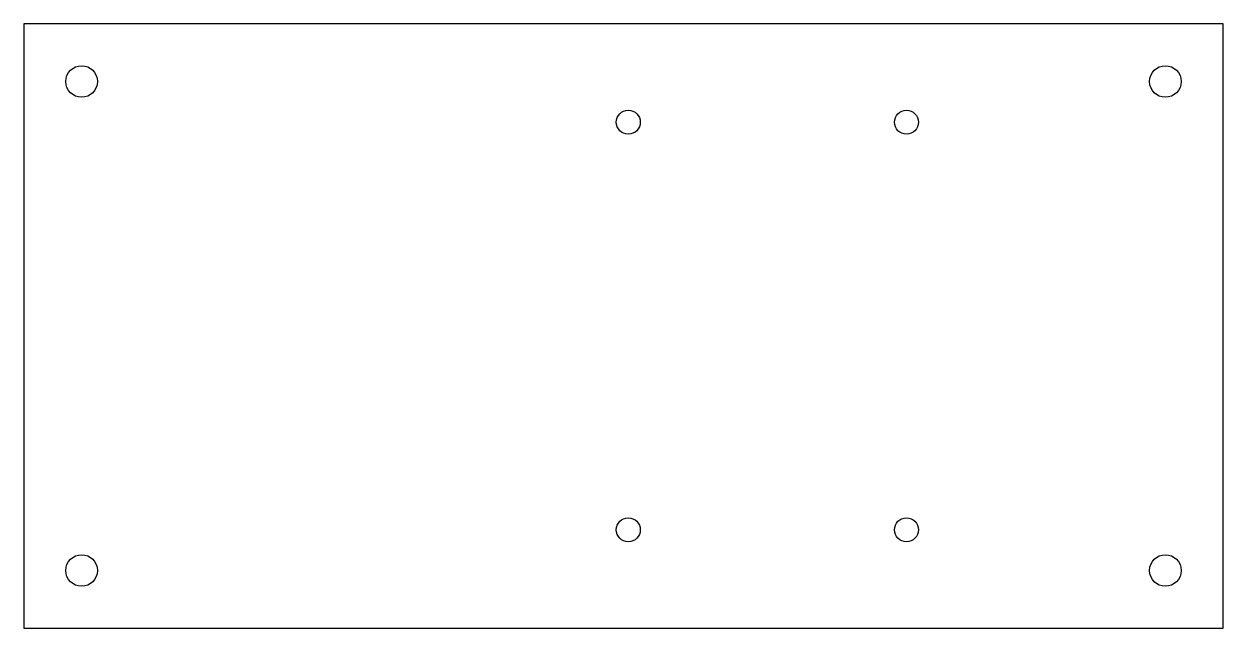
# Model space of a CAD drawing. Header units: millimetres. Extents: x 0 to 250, y 0 to 126.
import ezdxf

# ---------------------------------------------------------------- set-up
doc = ezdxf.new("R2010")
doc.units = ezdxf.units.MM
doc.layers.add('CUT_HOLES', color=7, linetype='Continuous')
doc.layers.add('CUT_OUTER', color=7, linetype='Continuous')

msp = doc.modelspace()

# ---------------------------------------------------------------- linework, layer by layer
at = {"layer": 'CUT_HOLES'}
for centre, radius in [((12, 114), 3.3), ((238, 114), 3.3), ((126, 105.5), 2.5), ((184, 105.5), 2.5), ((126, 20.5), 2.5), ((184, 20.5), 2.5), ((12, 12), 3.3), ((238, 12), 3.3)]:
    msp.add_circle(centre, radius, dxfattribs=at)
at = {"layer": 'CUT_OUTER'}
msp.add_lwpolyline([(0, 0), (250, 0), (250, 126), (0, 126)], close=True, dxfattribs=at)

doc.saveas('drawing.dxf')
